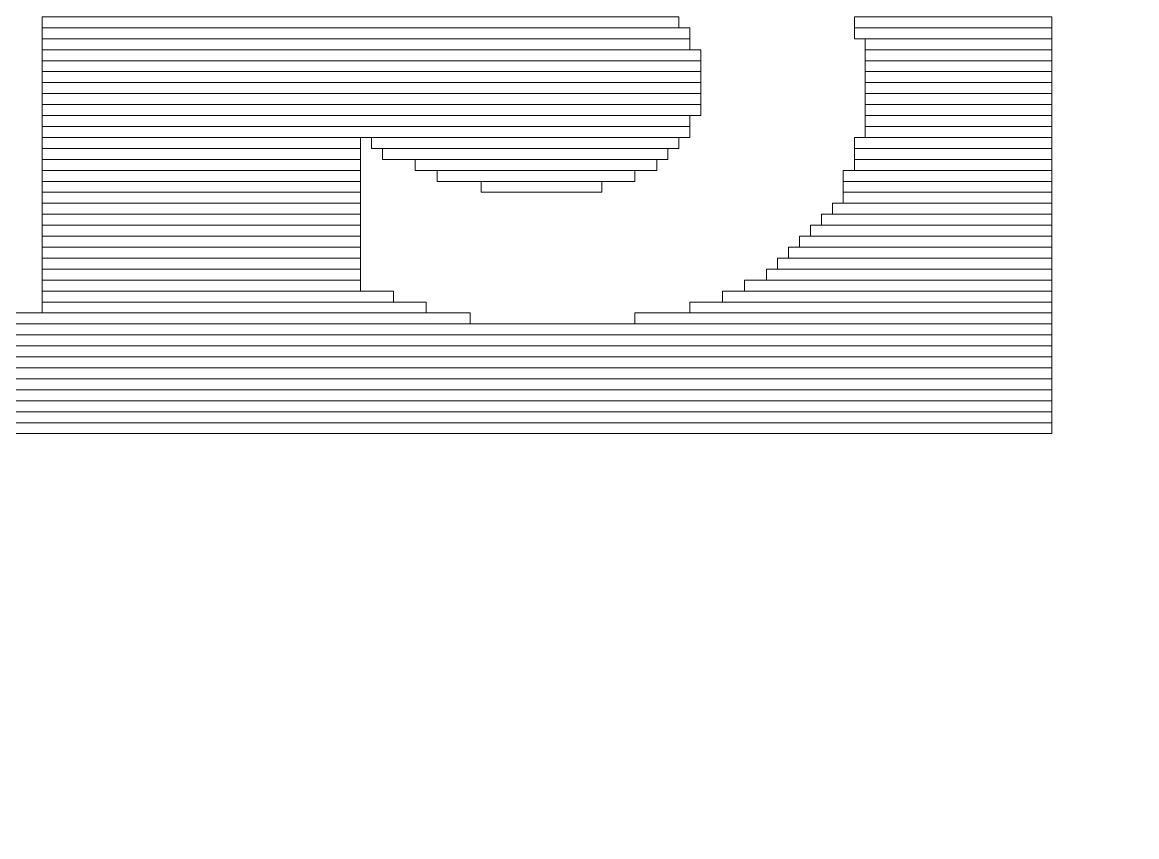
# Model space of a CAD drawing. Header units: millimetres. Extents: x -90 to 99, y -65 to 67.
# Drawn here: x 68.123 to 70.702, y 9.292 to 11.178 of the extents above; entities that cross this region are included whole.
import ezdxf

# ---------------------------------------------------------------- set-up
doc = ezdxf.new("R2010")
doc.units = ezdxf.units.MM
doc.header["$MEASUREMENT"] = 0
doc.layers.add('BG_OUTLINE', color=7, linetype='Continuous')
doc.layers.add('MA_PEN3', color=7, linetype='Continuous')

msp = doc.modelspace()

# ---------------------------------------------------------------- linework, layer by layer
at = {"layer": 'BG_OUTLINE', "color": 3, "lineweight": 9}
msp.add_open_spline([(-71.7269, -61.8795), (-71.7269, -61.8795), (-71.7343, 42.2681), (-71.7343, 42.2681), (-71.7343, 42.2681), (-71.7348, 43.0066), (-71.4419, 43.715), (-70.92, 44.2375), (-70.92, 44.2375), (-70.3982, 44.76), (-69.6866, 45.0538), (-68.9482, 45.0543), (-68.9482, 45.0543), (-68.9482, 45.0543), (75.2046, 45.0543), (75.2046, 45.0543), (75.2046, 45.0543), (76.8319, 45.0552), (78.1763, 43.7805), (78.2661, 42.1556), (78.2661, 42.1556), (78.2661, 42.1556), (78.2661, 31.2814), (78.2661, 31.2814), (78.2661, 31.2814), (78.2661, 31.2814), (72.2646, 31.2814), (72.2646, 31.2814), (72.2646, 31.2814), (72.2646, 31.2814), (72.2646, 26.9814), (72.2646, 26.9814), (72.2646, 26.9814), (72.2646, 26.9814), (78.2661, 26.9814), (78.2661, 26.9814), (78.2661, 26.9814), (78.2661, 26.9814), (78.2661, 18.6553), (78.2661, 18.6553), (78.2661, 18.6553), (78.2661, 18.6553), (72.2496, 18.6553), (72.2496, 18.6553), (72.2496, 18.6553), (72.2496, 18.6553), (72.2496, 14.3553), (72.2496, 14.3553), (72.2496, 14.3553), (72.2496, 14.3553), (78.2661, 14.3553), (78.2661, 14.3553), (78.2661, 14.3553), (78.2661, 14.3553), (78.2661, 9.255), (78.2661, 9.255), (78.2661, 9.255), (78.2661, 9.255), (72.2648, 9.255), (72.2648, 9.255), (72.2648, 9.255), (72.2648, 9.255), (72.2648, 4.955), (72.2648, 4.955), (72.2648, 4.955), (72.2648, 4.955), (78.2661, 4.955), (78.2661, 4.955), (78.2661, 4.955), (78.2661, 4.955), (78.2661, -3.3762), (78.2661, -3.3762), (78.2661, -3.3762), (78.2661, -3.3762), (72.2445, -3.3762), (72.2445, -3.3762), (72.2445, -3.3762), (72.2445, -3.3762), (72.2445, -7.6762), (72.2445, -7.6762), (72.2445, -7.6762), (72.2445, -7.6762), (78.2661, -7.6762), (78.2661, -7.6762), (78.2661, -7.6762), (78.2661, -7.6762), (78.2661, -12.7615), (78.2661, -12.7615), (78.2661, -12.7615), (78.2661, -12.7615), (72.2651, -12.7615), (72.2651, -12.7615), (72.2651, -12.7615), (72.2651, -12.7615), (72.2651, -17.0615), (72.2651, -17.0615), (72.2651, -17.0615), (72.2651, -17.0615), (78.2661, -17.0615), (78.2661, -17.0615), (78.2661, -17.0615), (78.2661, -17.0615), (78.2661, -25.4097), (78.2661, -25.4097), (78.2661, -25.4097), (78.2661, -25.4097), (72.2656, -25.4097), (72.2656, -25.4097), (72.2656, -25.4097), (72.2656, -25.4097), (72.2656, -29.7097), (72.2656, -29.7097), (72.2656, -29.7097), (72.2656, -29.7097), (78.2661, -29.7097), (78.2661, -29.7097), (78.2661, -29.7097), (78.2661, -29.7097), (78.2661, -34.793), (78.2661, -34.793), (78.2661, -34.793), (78.2661, -34.793), (72.2679, -34.793), (72.2679, -34.793), (72.2679, -34.793), (72.2679, -34.793), (72.2679, -39.0929), (72.2679, -39.0929), (72.2679, -39.0929), (72.2679, -39.0929), (78.2661, -39.0929), (78.2661, -39.0929), (78.2661, -39.0929), (78.2661, -39.0929), (78.2661, -47.4269), (78.2661, -47.4269), (78.2661, -47.4269), (78.2661, -47.4269), (72.2679, -47.4269), (72.2679, -47.4269), (72.2679, -47.4269), (72.2679, -47.4269), (72.2679, -51.7269), (72.2679, -51.7269), (72.2679, -51.7269), (72.2679, -51.7269), (78.2661, -51.7269), (78.2661, -51.7269), (78.2661, -51.7269), (78.2661, -51.7269), (78.2661, -51.8138), (78.2661, -51.8138), (78.2661, -51.8138), (78.2661, -51.8138), (78.2656, -61.8468), (78.2656, -61.8468), (78.2656, -61.8468), (78.2661, -62.6669), (77.9407, -63.4536), (77.3612, -64.0339), (77.3612, -64.0339), (76.7817, -64.6142), (75.9915, -64.9405), (75.1713, -64.941), (75.1713, -64.941), (75.1713, -64.941), (-68.6609, -64.9456), (-68.6609, -64.9456), (-68.6609, -64.9456), (-69.4735, -64.9461), (-70.2531, -64.6237), (-70.8281, -64.0495), (-70.8281, -64.0495), (-71.4031, -63.4752), (-71.7264, -62.6922), (-71.7269, -61.8795)], degree=3, knots=[0, 0, 0, 0, 0.022727, 0.022727, 0.022727, 0.022727, 0.045455, 0.045455, 0.045455, 0.045455, 0.068182, 0.068182, 0.068182, 0.068182, 0.090909, 0.090909, 0.090909, 0.090909, 0.113636, 0.113636, 0.113636, 0.113636, 0.136364, 0.136364, 0.136364, 0.136364, 0.159091, 0.159091, 0.159091, 0.159091, 0.181818, 0.181818, 0.181818, 0.181818, 0.204545, 0.204545, 0.204545, 0.204545, 0.227273, 0.227273, 0.227273, 0.227273, 0.25, 0.25, 0.25, 0.25, 0.272727, 0.272727, 0.272727, 0.272727, 0.295455, 0.295455, 0.295455, 0.295455, 0.318182, 0.318182, 0.318182, 0.318182, 0.340909, 0.340909, 0.340909, 0.340909, 0.363636, 0.363636, 0.363636, 0.363636, 0.386364, 0.386364, 0.386364, 0.386364, 0.409091, 0.409091, 0.409091, 0.409091, 0.431818, 0.431818, 0.431818, 0.431818, 0.454545, 0.454545, 0.454545, 0.454545, 0.477273, 0.477273, 0.477273, 0.477273, 0.5, 0.5, 0.5, 0.5, 0.522727, 0.522727, 0.522727, 0.522727, 0.545455, 0.545455, 0.545455, 0.545455, 0.568182, 0.568182, 0.568182, 0.568182, 0.590909, 0.590909, 0.590909, 0.590909, 0.613636, 0.613636, 0.613636, 0.613636, 0.636364, 0.636364, 0.636364, 0.636364, 0.659091, 0.659091, 0.659091, 0.659091, 0.681818, 0.681818, 0.681818, 0.681818, 0.704545, 0.704545, 0.704545, 0.704545, 0.727273, 0.727273, 0.727273, 0.727273, 0.75, 0.75, 0.75, 0.75, 0.772727, 0.772727, 0.772727, 0.772727, 0.795455, 0.795455, 0.795455, 0.795455, 0.818182, 0.818182, 0.818182, 0.818182, 0.840909, 0.840909, 0.840909, 0.840909, 0.863636, 0.863636, 0.863636, 0.863636, 0.886364, 0.886364, 0.886364, 0.886364, 0.909091, 0.909091, 0.909091, 0.909091, 0.931818, 0.931818, 0.931818, 0.931818, 0.954545, 0.954545, 0.954545, 0.954545, 0.977273, 0.977273, 0.977273, 0.977273, 1, 1, 1, 1], dxfattribs=at)
at = {"layer": 'MA_PEN3', "color": 5, "lineweight": 9}
for points in [[(68.1688, 11.1653), (68.1688, 11.1653), (68.1688, 11.1907), (68.1688, 11.1907), (68.1688, 11.1907), (68.1688, 11.1907), (69.6419, 11.1907), (69.6419, 11.1907), (69.6419, 11.1907), (69.6419, 11.1907), (69.6419, 11.1653), (69.6419, 11.1653), (69.6419, 11.1653), (69.6419, 11.1653), (68.1688, 11.1653), (68.1688, 11.1653)], [(70.0484, 11.1653), (70.0484, 11.1653), (70.0484, 11.1907), (70.0484, 11.1907), (70.0484, 11.1907), (70.0484, 11.1907), (70.5056, 11.1907), (70.5056, 11.1907), (70.5056, 11.1907), (70.5056, 11.1907), (70.5056, 11.1653), (70.5056, 11.1653), (70.5056, 11.1653), (70.5056, 11.1653), (70.0484, 11.1653), (70.0484, 11.1653)], [(68.1688, 11.1399), (68.1688, 11.1399), (68.1688, 11.1653), (68.1688, 11.1653), (68.1688, 11.1653), (68.1688, 11.1653), (69.6674, 11.1653), (69.6674, 11.1653), (69.6674, 11.1653), (69.6674, 11.1653), (69.6674, 11.1399), (69.6674, 11.1399), (69.6674, 11.1399), (69.6674, 11.1399), (68.1688, 11.1399), (68.1688, 11.1399)], [(70.0484, 11.1399), (70.0484, 11.1399), (70.0484, 11.1653), (70.0484, 11.1653), (70.0484, 11.1653), (70.0484, 11.1653), (70.5056, 11.1653), (70.5056, 11.1653), (70.5056, 11.1653), (70.5056, 11.1653), (70.5056, 11.1399), (70.5056, 11.1399), (70.5056, 11.1399), (70.5056, 11.1399), (70.0484, 11.1399), (70.0484, 11.1399)], [(68.1688, 11.1145), (68.1688, 11.1145), (68.1688, 11.1399), (68.1688, 11.1399), (68.1688, 11.1399), (68.1688, 11.1399), (69.6674, 11.1399), (69.6674, 11.1399), (69.6674, 11.1399), (69.6674, 11.1399), (69.6674, 11.1145), (69.6674, 11.1145), (69.6674, 11.1145), (69.6674, 11.1145), (68.1688, 11.1145), (68.1688, 11.1145)], [(70.0738, 11.1145), (70.0738, 11.1145), (70.0738, 11.1399), (70.0738, 11.1399), (70.0738, 11.1399), (70.0738, 11.1399), (70.5056, 11.1399), (70.5056, 11.1399), (70.5056, 11.1399), (70.5056, 11.1399), (70.5056, 11.1145), (70.5056, 11.1145), (70.5056, 11.1145), (70.5056, 11.1145), (70.0738, 11.1145), (70.0738, 11.1145)], [(68.1688, 11.0891), (68.1688, 11.0891), (68.1688, 11.1145), (68.1688, 11.1145), (68.1688, 11.1145), (68.1688, 11.1145), (69.6928, 11.1145), (69.6928, 11.1145), (69.6928, 11.1145), (69.6928, 11.1145), (69.6928, 11.0891), (69.6928, 11.0891), (69.6928, 11.0891), (69.6928, 11.0891), (68.1688, 11.0891), (68.1688, 11.0891)], [(70.0738, 11.0891), (70.0738, 11.0891), (70.0738, 11.1145), (70.0738, 11.1145), (70.0738, 11.1145), (70.0738, 11.1145), (70.5056, 11.1145), (70.5056, 11.1145), (70.5056, 11.1145), (70.5056, 11.1145), (70.5056, 11.0891), (70.5056, 11.0891), (70.5056, 11.0891), (70.5056, 11.0891), (70.0738, 11.0891), (70.0738, 11.0891)], [(68.1688, 11.0637), (68.1688, 11.0637), (68.1688, 11.0891), (68.1688, 11.0891), (68.1688, 11.0891), (68.1688, 11.0891), (69.6928, 11.0891), (69.6928, 11.0891), (69.6928, 11.0891), (69.6928, 11.0891), (69.6928, 11.0637), (69.6928, 11.0637), (69.6928, 11.0637), (69.6928, 11.0637), (68.1688, 11.0637), (68.1688, 11.0637)], [(68.1688, 11.0383), (68.1688, 11.0383), (68.1688, 11.0637), (68.1688, 11.0637), (68.1688, 11.0637), (68.1688, 11.0637), (69.6928, 11.0637), (69.6928, 11.0637), (69.6928, 11.0637), (69.6928, 11.0637), (69.6928, 11.0383), (69.6928, 11.0383), (69.6928, 11.0383), (69.6928, 11.0383), (68.1688, 11.0383), (68.1688, 11.0383)], [(70.0738, 11.0637), (70.0738, 11.0637), (70.0738, 11.0891), (70.0738, 11.0891), (70.0738, 11.0891), (70.0738, 11.0891), (70.5056, 11.0891), (70.5056, 11.0891), (70.5056, 11.0891), (70.5056, 11.0891), (70.5056, 11.0637), (70.5056, 11.0637), (70.5056, 11.0637), (70.5056, 11.0637), (70.0738, 11.0637), (70.0738, 11.0637)], [(70.0738, 11.0383), (70.0738, 11.0383), (70.0738, 11.0637), (70.0738, 11.0637), (70.0738, 11.0637), (70.0738, 11.0637), (70.5056, 11.0637), (70.5056, 11.0637), (70.5056, 11.0637), (70.5056, 11.0637), (70.5056, 11.0383), (70.5056, 11.0383), (70.5056, 11.0383), (70.5056, 11.0383), (70.0738, 11.0383), (70.0738, 11.0383)], [(68.1688, 11.0129), (68.1688, 11.0129), (68.1688, 11.0383), (68.1688, 11.0383), (68.1688, 11.0383), (68.1688, 11.0383), (69.6928, 11.0383), (69.6928, 11.0383), (69.6928, 11.0383), (69.6928, 11.0383), (69.6928, 11.0129), (69.6928, 11.0129), (69.6928, 11.0129), (69.6928, 11.0129), (68.1688, 11.0129), (68.1688, 11.0129)], [(70.0738, 11.0129), (70.0738, 11.0129), (70.0738, 11.0383), (70.0738, 11.0383), (70.0738, 11.0383), (70.0738, 11.0383), (70.5056, 11.0383), (70.5056, 11.0383), (70.5056, 11.0383), (70.5056, 11.0383), (70.5056, 11.0129), (70.5056, 11.0129), (70.5056, 11.0129), (70.5056, 11.0129), (70.0738, 11.0129), (70.0738, 11.0129)], [(68.1688, 10.9875), (68.1688, 10.9875), (68.1688, 11.0129), (68.1688, 11.0129), (68.1688, 11.0129), (68.1688, 11.0129), (69.6928, 11.0129), (69.6928, 11.0129), (69.6928, 11.0129), (69.6928, 11.0129), (69.6928, 10.9875), (69.6928, 10.9875), (69.6928, 10.9875), (69.6928, 10.9875), (68.1688, 10.9875), (68.1688, 10.9875)], [(70.0738, 10.9875), (70.0738, 10.9875), (70.0738, 11.0129), (70.0738, 11.0129), (70.0738, 11.0129), (70.0738, 11.0129), (70.5056, 11.0129), (70.5056, 11.0129), (70.5056, 11.0129), (70.5056, 11.0129), (70.5056, 10.9875), (70.5056, 10.9875), (70.5056, 10.9875), (70.5056, 10.9875), (70.0738, 10.9875), (70.0738, 10.9875)], [(68.1688, 10.9621), (68.1688, 10.9621), (68.1688, 10.9875), (68.1688, 10.9875), (68.1688, 10.9875), (68.1688, 10.9875), (69.6928, 10.9875), (69.6928, 10.9875), (69.6928, 10.9875), (69.6928, 10.9875), (69.6928, 10.9621), (69.6928, 10.9621), (69.6928, 10.9621), (69.6928, 10.9621), (68.1688, 10.9621), (68.1688, 10.9621)], [(70.0738, 10.9621), (70.0738, 10.9621), (70.0738, 10.9875), (70.0738, 10.9875), (70.0738, 10.9875), (70.0738, 10.9875), (70.5056, 10.9875), (70.5056, 10.9875), (70.5056, 10.9875), (70.5056, 10.9875), (70.5056, 10.9621), (70.5056, 10.9621), (70.5056, 10.9621), (70.5056, 10.9621), (70.0738, 10.9621), (70.0738, 10.9621)], [(68.1688, 10.9367), (68.1688, 10.9367), (68.1688, 10.9621), (68.1688, 10.9621), (68.1688, 10.9621), (68.1688, 10.9621), (69.6674, 10.9621), (69.6674, 10.9621), (69.6674, 10.9621), (69.6674, 10.9621), (69.6674, 10.9367), (69.6674, 10.9367), (69.6674, 10.9367), (69.6674, 10.9367), (68.1688, 10.9367), (68.1688, 10.9367)], [(70.0738, 10.9367), (70.0738, 10.9367), (70.0738, 10.9621), (70.0738, 10.9621), (70.0738, 10.9621), (70.0738, 10.9621), (70.5056, 10.9621), (70.5056, 10.9621), (70.5056, 10.9621), (70.5056, 10.9621), (70.5056, 10.9367), (70.5056, 10.9367), (70.5056, 10.9367), (70.5056, 10.9367), (70.0738, 10.9367), (70.0738, 10.9367)], [(68.1688, 10.9113), (68.1688, 10.9113), (68.1688, 10.9367), (68.1688, 10.9367), (68.1688, 10.9367), (68.1688, 10.9367), (69.6674, 10.9367), (69.6674, 10.9367), (69.6674, 10.9367), (69.6674, 10.9367), (69.6674, 10.9113), (69.6674, 10.9113), (69.6674, 10.9113), (69.6674, 10.9113), (68.1688, 10.9113), (68.1688, 10.9113)], [(70.0738, 10.9113), (70.0738, 10.9113), (70.0738, 10.9367), (70.0738, 10.9367), (70.0738, 10.9367), (70.0738, 10.9367), (70.5056, 10.9367), (70.5056, 10.9367), (70.5056, 10.9367), (70.5056, 10.9367), (70.5056, 10.9113), (70.5056, 10.9113), (70.5056, 10.9113), (70.5056, 10.9113), (70.0738, 10.9113), (70.0738, 10.9113)], [(68.1688, 10.8859), (68.1688, 10.8859), (68.1688, 10.9113), (68.1688, 10.9113), (68.1688, 10.9113), (68.1688, 10.9113), (68.9054, 10.9113), (68.9054, 10.9113), (68.9054, 10.9113), (68.9054, 10.9113), (68.9054, 10.8859), (68.9054, 10.8859), (68.9054, 10.8859), (68.9054, 10.8859), (68.1688, 10.8859), (68.1688, 10.8859)], [(68.9308, 10.8859), (68.9308, 10.8859), (68.9308, 10.9113), (68.9308, 10.9113), (68.9308, 10.9113), (68.9308, 10.9113), (69.6419, 10.9113), (69.6419, 10.9113), (69.6419, 10.9113), (69.6419, 10.9113), (69.6419, 10.8859), (69.6419, 10.8859), (69.6419, 10.8859), (69.6419, 10.8859), (68.9308, 10.8859), (68.9308, 10.8859)], [(70.0484, 10.8859), (70.0484, 10.8859), (70.0484, 10.9113), (70.0484, 10.9113), (70.0484, 10.9113), (70.0484, 10.9113), (70.5056, 10.9113), (70.5056, 10.9113), (70.5056, 10.9113), (70.5056, 10.9113), (70.5056, 10.8859), (70.5056, 10.8859), (70.5056, 10.8859), (70.5056, 10.8859), (70.0484, 10.8859), (70.0484, 10.8859)], [(68.1688, 10.8605), (68.1688, 10.8605), (68.1688, 10.8859), (68.1688, 10.8859), (68.1688, 10.8859), (68.1688, 10.8859), (68.9054, 10.8859), (68.9054, 10.8859), (68.9054, 10.8859), (68.9054, 10.8859), (68.9054, 10.8605), (68.9054, 10.8605), (68.9054, 10.8605), (68.9054, 10.8605), (68.1688, 10.8605), (68.1688, 10.8605)], [(68.9561, 10.8605), (68.9561, 10.8605), (68.9561, 10.8859), (68.9561, 10.8859), (68.9561, 10.8859), (68.9561, 10.8859), (69.6166, 10.8859), (69.6166, 10.8859), (69.6166, 10.8859), (69.6166, 10.8859), (69.6166, 10.8605), (69.6166, 10.8605), (69.6166, 10.8605), (69.6166, 10.8605), (68.9561, 10.8605), (68.9561, 10.8605)], [(70.0484, 10.8605), (70.0484, 10.8605), (70.0484, 10.8859), (70.0484, 10.8859), (70.0484, 10.8859), (70.0484, 10.8859), (70.5056, 10.8859), (70.5056, 10.8859), (70.5056, 10.8859), (70.5056, 10.8859), (70.5056, 10.8605), (70.5056, 10.8605), (70.5056, 10.8605), (70.5056, 10.8605), (70.0484, 10.8605), (70.0484, 10.8605)], [(68.1688, 10.8351), (68.1688, 10.8351), (68.1688, 10.8605), (68.1688, 10.8605), (68.1688, 10.8605), (68.1688, 10.8605), (68.9054, 10.8605), (68.9054, 10.8605), (68.9054, 10.8605), (68.9054, 10.8605), (68.9054, 10.8351), (68.9054, 10.8351), (68.9054, 10.8351), (68.9054, 10.8351), (68.1688, 10.8351), (68.1688, 10.8351)], [(69.0323, 10.8351), (69.0323, 10.8351), (69.0323, 10.8605), (69.0323, 10.8605), (69.0323, 10.8605), (69.0323, 10.8605), (69.5912, 10.8605), (69.5912, 10.8605), (69.5912, 10.8605), (69.5912, 10.8605), (69.5912, 10.8351), (69.5912, 10.8351), (69.5912, 10.8351), (69.5912, 10.8351), (69.0323, 10.8351), (69.0323, 10.8351)], [(70.0484, 10.8351), (70.0484, 10.8351), (70.0484, 10.8605), (70.0484, 10.8605), (70.0484, 10.8605), (70.0484, 10.8605), (70.5056, 10.8605), (70.5056, 10.8605), (70.5056, 10.8605), (70.5056, 10.8605), (70.5056, 10.8351), (70.5056, 10.8351), (70.5056, 10.8351), (70.5056, 10.8351), (70.0484, 10.8351), (70.0484, 10.8351)], [(68.1688, 10.8097), (68.1688, 10.8097), (68.1688, 10.8351), (68.1688, 10.8351), (68.1688, 10.8351), (68.1688, 10.8351), (68.9054, 10.8351), (68.9054, 10.8351), (68.9054, 10.8351), (68.9054, 10.8351), (68.9054, 10.8097), (68.9054, 10.8097), (68.9054, 10.8097), (68.9054, 10.8097), (68.1688, 10.8097), (68.1688, 10.8097)], [(69.0832, 10.8097), (69.0832, 10.8097), (69.0832, 10.8351), (69.0832, 10.8351), (69.0832, 10.8351), (69.0832, 10.8351), (69.5404, 10.8351), (69.5404, 10.8351), (69.5404, 10.8351), (69.5404, 10.8351), (69.5404, 10.8097), (69.5404, 10.8097), (69.5404, 10.8097), (69.5404, 10.8097), (69.0832, 10.8097), (69.0832, 10.8097)], [(70.0229, 10.8097), (70.0229, 10.8097), (70.0229, 10.8351), (70.0229, 10.8351), (70.0229, 10.8351), (70.0229, 10.8351), (70.5056, 10.8351), (70.5056, 10.8351), (70.5056, 10.8351), (70.5056, 10.8351), (70.5056, 10.8097), (70.5056, 10.8097), (70.5056, 10.8097), (70.5056, 10.8097), (70.0229, 10.8097), (70.0229, 10.8097)], [(68.1688, 10.7843), (68.1688, 10.7843), (68.1688, 10.8097), (68.1688, 10.8097), (68.1688, 10.8097), (68.1688, 10.8097), (68.9054, 10.8097), (68.9054, 10.8097), (68.9054, 10.8097), (68.9054, 10.8097), (68.9054, 10.7843), (68.9054, 10.7843), (68.9054, 10.7843), (68.9054, 10.7843), (68.1688, 10.7843), (68.1688, 10.7843)], [(69.1847, 10.7843), (69.1847, 10.7843), (69.1847, 10.8097), (69.1847, 10.8097), (69.1847, 10.8097), (69.1847, 10.8097), (69.4642, 10.8097), (69.4642, 10.8097), (69.4642, 10.8097), (69.4642, 10.8097), (69.4642, 10.7843), (69.4642, 10.7843), (69.4642, 10.7843), (69.4642, 10.7843), (69.1847, 10.7843), (69.1847, 10.7843)], [(70.0229, 10.7843), (70.0229, 10.7843), (70.0229, 10.8097), (70.0229, 10.8097), (70.0229, 10.8097), (70.0229, 10.8097), (70.5056, 10.8097), (70.5056, 10.8097), (70.5056, 10.8097), (70.5056, 10.8097), (70.5056, 10.7843), (70.5056, 10.7843), (70.5056, 10.7843), (70.5056, 10.7843), (70.0229, 10.7843), (70.0229, 10.7843)], [(68.1688, 10.7589), (68.1688, 10.7589), (68.1688, 10.7843), (68.1688, 10.7843), (68.1688, 10.7843), (68.1688, 10.7843), (68.9054, 10.7843), (68.9054, 10.7843), (68.9054, 10.7843), (68.9054, 10.7843), (68.9054, 10.7589), (68.9054, 10.7589), (68.9054, 10.7589), (68.9054, 10.7589), (68.1688, 10.7589), (68.1688, 10.7589)], [(70.0229, 10.7589), (70.0229, 10.7589), (70.0229, 10.7843), (70.0229, 10.7843), (70.0229, 10.7843), (70.0229, 10.7843), (70.5056, 10.7843), (70.5056, 10.7843), (70.5056, 10.7843), (70.5056, 10.7843), (70.5056, 10.7589), (70.5056, 10.7589), (70.5056, 10.7589), (70.5056, 10.7589), (70.0229, 10.7589), (70.0229, 10.7589)], [(68.1688, 10.7335), (68.1688, 10.7335), (68.1688, 10.7589), (68.1688, 10.7589), (68.1688, 10.7589), (68.1688, 10.7589), (68.9054, 10.7589), (68.9054, 10.7589), (68.9054, 10.7589), (68.9054, 10.7589), (68.9054, 10.7335), (68.9054, 10.7335), (68.9054, 10.7335), (68.9054, 10.7335), (68.1688, 10.7335), (68.1688, 10.7335)], [(69.9976, 10.7335), (69.9976, 10.7335), (69.9976, 10.7589), (69.9976, 10.7589), (69.9976, 10.7589), (69.9976, 10.7589), (70.5056, 10.7589), (70.5056, 10.7589), (70.5056, 10.7589), (70.5056, 10.7589), (70.5056, 10.7335), (70.5056, 10.7335), (70.5056, 10.7335), (70.5056, 10.7335), (69.9976, 10.7335), (69.9976, 10.7335)], [(68.1688, 10.7081), (68.1688, 10.7081), (68.1688, 10.7335), (68.1688, 10.7335), (68.1688, 10.7335), (68.1688, 10.7335), (68.9054, 10.7335), (68.9054, 10.7335), (68.9054, 10.7335), (68.9054, 10.7335), (68.9054, 10.7081), (68.9054, 10.7081), (68.9054, 10.7081), (68.9054, 10.7081), (68.1688, 10.7081), (68.1688, 10.7081)], [(69.9722, 10.7081), (69.9722, 10.7081), (69.9722, 10.7335), (69.9722, 10.7335), (69.9722, 10.7335), (69.9722, 10.7335), (70.5056, 10.7335), (70.5056, 10.7335), (70.5056, 10.7335), (70.5056, 10.7335), (70.5056, 10.7081), (70.5056, 10.7081), (70.5056, 10.7081), (70.5056, 10.7081), (69.9722, 10.7081), (69.9722, 10.7081)], [(68.1688, 10.6827), (68.1688, 10.6827), (68.1688, 10.7081), (68.1688, 10.7081), (68.1688, 10.7081), (68.1688, 10.7081), (68.9054, 10.7081), (68.9054, 10.7081), (68.9054, 10.7081), (68.9054, 10.7081), (68.9054, 10.6827), (68.9054, 10.6827), (68.9054, 10.6827), (68.9054, 10.6827), (68.1688, 10.6827), (68.1688, 10.6827)], [(69.9467, 10.6827), (69.9467, 10.6827), (69.9467, 10.7081), (69.9467, 10.7081), (69.9467, 10.7081), (69.9467, 10.7081), (70.5056, 10.7081), (70.5056, 10.7081), (70.5056, 10.7081), (70.5056, 10.7081), (70.5056, 10.6827), (70.5056, 10.6827), (70.5056, 10.6827), (70.5056, 10.6827), (69.9467, 10.6827), (69.9467, 10.6827)], [(68.1688, 10.6573), (68.1688, 10.6573), (68.1688, 10.6827), (68.1688, 10.6827), (68.1688, 10.6827), (68.1688, 10.6827), (68.9054, 10.6827), (68.9054, 10.6827), (68.9054, 10.6827), (68.9054, 10.6827), (68.9054, 10.6573), (68.9054, 10.6573), (68.9054, 10.6573), (68.9054, 10.6573), (68.1688, 10.6573), (68.1688, 10.6573)], [(69.9214, 10.6573), (69.9214, 10.6573), (69.9214, 10.6827), (69.9214, 10.6827), (69.9214, 10.6827), (69.9214, 10.6827), (70.5056, 10.6827), (70.5056, 10.6827), (70.5056, 10.6827), (70.5056, 10.6827), (70.5056, 10.6573), (70.5056, 10.6573), (70.5056, 10.6573), (70.5056, 10.6573), (69.9214, 10.6573), (69.9214, 10.6573)], [(68.1688, 10.6319), (68.1688, 10.6319), (68.1688, 10.6573), (68.1688, 10.6573), (68.1688, 10.6573), (68.1688, 10.6573), (68.9054, 10.6573), (68.9054, 10.6573), (68.9054, 10.6573), (68.9054, 10.6573), (68.9054, 10.6319), (68.9054, 10.6319), (68.9054, 10.6319), (68.9054, 10.6319), (68.1688, 10.6319), (68.1688, 10.6319)], [(69.896, 10.6319), (69.896, 10.6319), (69.896, 10.6573), (69.896, 10.6573), (69.896, 10.6573), (69.896, 10.6573), (70.5056, 10.6573), (70.5056, 10.6573), (70.5056, 10.6573), (70.5056, 10.6573), (70.5056, 10.6319), (70.5056, 10.6319), (70.5056, 10.6319), (70.5056, 10.6319), (69.896, 10.6319), (69.896, 10.6319)], [(68.1688, 10.6065), (68.1688, 10.6065), (68.1688, 10.6319), (68.1688, 10.6319), (68.1688, 10.6319), (68.1688, 10.6319), (68.9054, 10.6319), (68.9054, 10.6319), (68.9054, 10.6319), (68.9054, 10.6319), (68.9054, 10.6065), (68.9054, 10.6065), (68.9054, 10.6065), (68.9054, 10.6065), (68.1688, 10.6065), (68.1688, 10.6065)], [(69.8705, 10.6065), (69.8705, 10.6065), (69.8705, 10.6319), (69.8705, 10.6319), (69.8705, 10.6319), (69.8705, 10.6319), (70.5056, 10.6319), (70.5056, 10.6319), (70.5056, 10.6319), (70.5056, 10.6319), (70.5056, 10.6065), (70.5056, 10.6065), (70.5056, 10.6065), (70.5056, 10.6065), (69.8705, 10.6065), (69.8705, 10.6065)], [(68.1688, 10.5811), (68.1688, 10.5811), (68.1688, 10.6065), (68.1688, 10.6065), (68.1688, 10.6065), (68.1688, 10.6065), (68.9054, 10.6065), (68.9054, 10.6065), (68.9054, 10.6065), (68.9054, 10.6065), (68.9054, 10.5811), (68.9054, 10.5811), (68.9054, 10.5811), (68.9054, 10.5811), (68.1688, 10.5811), (68.1688, 10.5811)], [(69.8452, 10.5811), (69.8452, 10.5811), (69.8452, 10.6065), (69.8452, 10.6065), (69.8452, 10.6065), (69.8452, 10.6065), (70.5056, 10.6065), (70.5056, 10.6065), (70.5056, 10.6065), (70.5056, 10.6065), (70.5056, 10.5811), (70.5056, 10.5811), (70.5056, 10.5811), (70.5056, 10.5811), (69.8452, 10.5811), (69.8452, 10.5811)], [(68.1688, 10.5557), (68.1688, 10.5557), (68.1688, 10.5811), (68.1688, 10.5811), (68.1688, 10.5811), (68.1688, 10.5811), (68.9054, 10.5811), (68.9054, 10.5811), (68.9054, 10.5811), (68.9054, 10.5811), (68.9054, 10.5557), (68.9054, 10.5557), (68.9054, 10.5557), (68.9054, 10.5557), (68.1688, 10.5557), (68.1688, 10.5557)], [(69.7943, 10.5557), (69.7943, 10.5557), (69.7943, 10.5811), (69.7943, 10.5811), (69.7943, 10.5811), (69.7943, 10.5811), (70.5056, 10.5811), (70.5056, 10.5811), (70.5056, 10.5811), (70.5056, 10.5811), (70.5056, 10.5557), (70.5056, 10.5557), (70.5056, 10.5557), (70.5056, 10.5557), (69.7943, 10.5557), (69.7943, 10.5557)], [(68.1688, 10.5303), (68.1688, 10.5303), (68.1688, 10.5557), (68.1688, 10.5557), (68.1688, 10.5557), (68.1688, 10.5557), (68.9816, 10.5557), (68.9816, 10.5557), (68.9816, 10.5557), (68.9816, 10.5557), (68.9816, 10.5303), (68.9816, 10.5303), (68.9816, 10.5303), (68.9816, 10.5303), (68.1688, 10.5303), (68.1688, 10.5303)], [(69.7436, 10.5303), (69.7436, 10.5303), (69.7436, 10.5557), (69.7436, 10.5557), (69.7436, 10.5557), (69.7436, 10.5557), (70.5056, 10.5557), (70.5056, 10.5557), (70.5056, 10.5557), (70.5056, 10.5557), (70.5056, 10.5303), (70.5056, 10.5303), (70.5056, 10.5303), (70.5056, 10.5303), (69.7436, 10.5303), (69.7436, 10.5303)], [(68.1688, 10.5049), (68.1688, 10.5049), (68.1688, 10.5303), (68.1688, 10.5303), (68.1688, 10.5303), (68.1688, 10.5303), (69.0578, 10.5303), (69.0578, 10.5303), (69.0578, 10.5303), (69.0578, 10.5303), (69.0578, 10.5049), (69.0578, 10.5049), (69.0578, 10.5049), (69.0578, 10.5049), (68.1688, 10.5049), (68.1688, 10.5049)], [(69.6674, 10.5049), (69.6674, 10.5049), (69.6674, 10.5303), (69.6674, 10.5303), (69.6674, 10.5303), (69.6674, 10.5303), (70.5056, 10.5303), (70.5056, 10.5303), (70.5056, 10.5303), (70.5056, 10.5303), (70.5056, 10.5049), (70.5056, 10.5049), (70.5056, 10.5049), (70.5056, 10.5049), (69.6674, 10.5049), (69.6674, 10.5049)], [(64.7652, 10.4795), (64.7652, 10.4795), (64.7652, 10.5049), (64.7652, 10.5049), (64.7652, 10.5049), (64.7652, 10.5049), (69.1594, 10.5049), (69.1594, 10.5049), (69.1594, 10.5049), (69.1594, 10.5049), (69.1594, 10.4795), (69.1594, 10.4795), (69.1594, 10.4795), (69.1594, 10.4795), (64.7652, 10.4795), (64.7652, 10.4795)], [(69.5404, 10.4795), (69.5404, 10.4795), (69.5404, 10.5049), (69.5404, 10.5049), (69.5404, 10.5049), (69.5404, 10.5049), (70.5056, 10.5049), (70.5056, 10.5049), (70.5056, 10.5049), (70.5056, 10.5049), (70.5056, 10.4795), (70.5056, 10.4795), (70.5056, 10.4795), (70.5056, 10.4795), (69.5404, 10.4795), (69.5404, 10.4795)], [(63.4698, 10.4541), (63.4698, 10.4541), (63.4698, 10.4795), (63.4698, 10.4795), (63.4698, 10.4795), (63.4698, 10.4795), (70.5056, 10.4795), (70.5056, 10.4795), (70.5056, 10.4795), (70.5056, 10.4795), (70.5056, 10.4541), (70.5056, 10.4541), (70.5056, 10.4541), (70.5056, 10.4541), (63.4698, 10.4541), (63.4698, 10.4541)], [(63.4698, 10.4287), (63.4698, 10.4287), (63.4698, 10.4541), (63.4698, 10.4541), (63.4698, 10.4541), (63.4698, 10.4541), (70.5056, 10.4541), (70.5056, 10.4541), (70.5056, 10.4541), (70.5056, 10.4541), (70.5056, 10.4287), (70.5056, 10.4287), (70.5056, 10.4287), (70.5056, 10.4287), (63.4698, 10.4287), (63.4698, 10.4287)], [(63.4698, 10.4033), (63.4698, 10.4033), (63.4698, 10.4287), (63.4698, 10.4287), (63.4698, 10.4287), (63.4698, 10.4287), (70.5056, 10.4287), (70.5056, 10.4287), (70.5056, 10.4287), (70.5056, 10.4287), (70.5056, 10.4033), (70.5056, 10.4033), (70.5056, 10.4033), (70.5056, 10.4033), (63.4698, 10.4033), (63.4698, 10.4033)], [(63.4698, 10.3779), (63.4698, 10.3779), (63.4698, 10.4033), (63.4698, 10.4033), (63.4698, 10.4033), (63.4698, 10.4033), (70.5056, 10.4033), (70.5056, 10.4033), (70.5056, 10.4033), (70.5056, 10.4033), (70.5056, 10.3779), (70.5056, 10.3779), (70.5056, 10.3779), (70.5056, 10.3779), (63.4698, 10.3779), (63.4698, 10.3779)], [(63.4698, 10.3525), (63.4698, 10.3525), (63.4698, 10.3779), (63.4698, 10.3779), (63.4698, 10.3779), (63.4698, 10.3779), (70.5056, 10.3779), (70.5056, 10.3779), (70.5056, 10.3779), (70.5056, 10.3779), (70.5056, 10.3525), (70.5056, 10.3525), (70.5056, 10.3525), (70.5056, 10.3525), (63.4698, 10.3525), (63.4698, 10.3525)], [(63.4698, 10.3271), (63.4698, 10.3271), (63.4698, 10.3525), (63.4698, 10.3525), (63.4698, 10.3525), (63.4698, 10.3525), (70.5056, 10.3525), (70.5056, 10.3525), (70.5056, 10.3525), (70.5056, 10.3525), (70.5056, 10.3271), (70.5056, 10.3271), (70.5056, 10.3271), (70.5056, 10.3271), (63.4698, 10.3271), (63.4698, 10.3271)], [(63.4698, 10.3017), (63.4698, 10.3017), (63.4698, 10.3271), (63.4698, 10.3271), (63.4698, 10.3271), (63.4698, 10.3271), (70.5056, 10.3271), (70.5056, 10.3271), (70.5056, 10.3271), (70.5056, 10.3271), (70.5056, 10.3017), (70.5056, 10.3017), (70.5056, 10.3017), (70.5056, 10.3017), (63.4698, 10.3017), (63.4698, 10.3017)], [(63.4698, 10.2763), (63.4698, 10.2763), (63.4698, 10.3017), (63.4698, 10.3017), (63.4698, 10.3017), (63.4698, 10.3017), (70.5056, 10.3017), (70.5056, 10.3017), (70.5056, 10.3017), (70.5056, 10.3017), (70.5056, 10.2763), (70.5056, 10.2763), (70.5056, 10.2763), (70.5056, 10.2763), (63.4698, 10.2763), (63.4698, 10.2763)], [(63.4698, 10.2509), (63.4698, 10.2509), (63.4698, 10.2763), (63.4698, 10.2763), (63.4698, 10.2763), (63.4698, 10.2763), (70.5056, 10.2763), (70.5056, 10.2763), (70.5056, 10.2763), (70.5056, 10.2763), (70.5056, 10.2509), (70.5056, 10.2509), (70.5056, 10.2509), (70.5056, 10.2509), (63.4698, 10.2509), (63.4698, 10.2509)], [(63.4698, 10.2255), (63.4698, 10.2255), (63.4698, 10.2509), (63.4698, 10.2509), (63.4698, 10.2509), (63.4698, 10.2509), (70.5056, 10.2509), (70.5056, 10.2509), (70.5056, 10.2509), (70.5056, 10.2509), (70.5056, 10.2255), (70.5056, 10.2255), (70.5056, 10.2255), (70.5056, 10.2255), (63.4698, 10.2255), (63.4698, 10.2255)]]:
    msp.add_open_spline(points, degree=3, knots=[0, 0, 0, 0, 0.25, 0.25, 0.25, 0.25, 0.5, 0.5, 0.5, 0.5, 0.75, 0.75, 0.75, 0.75, 1, 1, 1, 1], dxfattribs=at)

doc.saveas('drawing.dxf')
